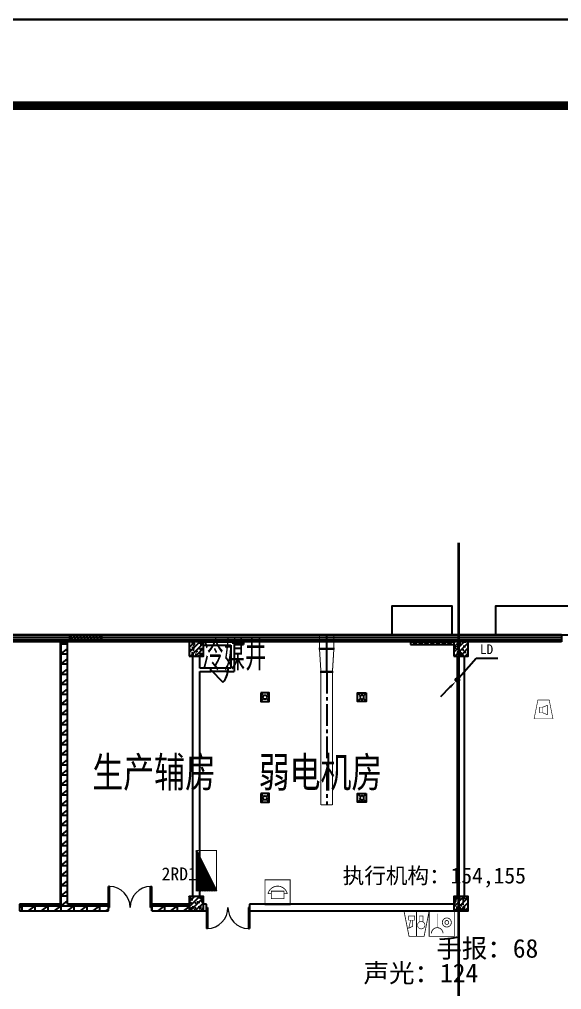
# Model space of a CAD drawing. Header units: millimetres. Extents: x -633009578 to 5705885, y -633235091 to 2571734.
# Drawn here: x 3633770 to 3652620, y 1979518 to 2013212 of the extents above; entities that cross this region are included whole.
import ezdxf
from ezdxf.enums import TextEntityAlignment as Align

# ---------------------------------------------------------------- set-up
doc = ezdxf.new("R2010")
doc.units = ezdxf.units.MM
doc.header["$LTSCALE"] = 1000
doc.header["$MEASUREMENT"] = 0
doc.linetypes.add('CENTER2', pattern=[1.125, 0.75, -0.125, 0.125, -0.125])
doc.layers.get('0').update_dxf_attribs({"color": 9})
for name, color, linetype in [('000000000000电气', 7, 'Continuous'), ('3T_WOOD', 21, 'Continuous'), ('A-COLUM(柱)', 255, 'Continuous'), ('A-DOOR(门）', 4, 'Continuous'), ('A-F-AREA(计算)', 5, 'Continuous'), ('A-FLOR(看线)', 8, 'Continuous'), ('A-HATH(填充)', 8, 'Continuous'), ('A-TEXT(房间)', 243, 'Continuous'), ('A-WALL(墙)', 255, 'Continuous'), ('A-WINDOW（窗）', 4, 'Continuous'), ('DUCT-排风中心线', 5, 'CENTER2'), ('DUCT-排风法兰', 2, 'Continuous'), ('DUCT-排风管', 31, 'Continuous'), ('DUCT-排风管端线', 2, 'Continuous'), ('H-Dev', 4, 'Continuous'), ('电-弱电平面-箭头', 3, 'Continuous'), ('电-强电平面-标注', 3, 'Continuous'), ('设备-消防', 3, 'Continuous'), ('设备-箱柜', 3, 'Continuous'), ('院图签、封面151013$0$PUB_TITLE', 153, 'Continuous'), ('院图签、封面151013$0$图签文字', 4, 'Continuous')]:
    doc.layers.add(name, color=color, linetype=linetype)
doc.styles.add('_TCH', font='simhei.ttf', dxfattribs={"width": 0.75, "bigfont": 'hztxt.shx'})
doc.styles.add('ELEC-DIM', font='simhei.ttf')
doc.styles.add('IDQSTYLE', font='simhei.ttf', dxfattribs={"width": 0.707, "bigfont": 'hztxt.shx'})
doc.styles.add('TXT', font='simhei.ttf', dxfattribs={"width": 0.8, "bigfont": 'hztxt.shx'})
doc.styles.add('宋体', font='simhei.ttf')
doc.styles.add('院图签、封面151013$0$-宋体', font='simhei.ttf', dxfattribs={"width": 0.8})
pattern_1 = [(0, (1102221.475196039, 677977.5160347573), (0, 350), []), (37.875, (1102621.475196039, 677977.5160347573), (-169.61527734408, 218.0766567528281), []), (90, (1102621.475196039, 677977.5160347573), (-450, 2.755455298081545e-14), [])]
pattern_2 = [(45, (1102321.475196039, 677977.5160347573), (-100.0001016555733, 100.0001016555733), []), (135, (1102321.475196039, 677977.5160347573), (-100.0001016555733, -100.0001016555733), [])]

# ---------------------------------------------------------------- blocks, each defined once
blk = doc.blocks.new('HC001213')
at = {"color": 0, "linetype": 'Continuous', "const_width": 0.2}
blk.add_lwpolyline([(-1.875, 3.125), (1.875, 3.125), (3.125, -3.125), (-3.125, -3.125)], close=True, dxfattribs=at)
for points in [[(-1.293653517016746, 0.7382802506738564), (-0.243653517016746, 0.7382802506738564), (-0.243653517016746, -1.136719749326144), (-1.293653517016746, -1.136719749326144), (-1.293653517016746, 0.7382802506738564)], [(-0.243653517016746, 0.7382802506738564), (1.231346482983254, 1.338280250673856), (1.231346482983254, -1.736719749326144), (-0.243653517016746, -1.136719749326144)]]:
    blk.add_lwpolyline(points, dxfattribs=at)
at = {"color": 0, "style": 'IDQSTYLE', "width": 0.7}
blk.add_attdef('PSFHATT', (5.125, -3.125), '', height=2.5, dxfattribs=at)
blk = doc.blocks.new('HC001212')
at = {"color": 0, "linetype": 'Continuous', "const_width": 0.2}
blk.add_lwpolyline([(-1.875, 3.125), (1.875, 3.125), (3.125, -3.125), (-3.125, -3.125)], close=True, dxfattribs=at)
at = {"color": 0, "linetype": 'Continuous'}
for points, const_width in [([(0, 3.125), (0, -3.125)], 0.2), ([(-1.459485991813081, -0.8805239327332393), (-1.95948599181308, 1.119476067266761), (-0.9594859918130805, 0.619476067266761), (-0.9594859918130805, -0.8805239327332393)], 0.16), ([(-1.959485991813081, -1.880523932733239), (-1.95948599181308, -0.8805239327332393), (-0.4594859918130805, -0.8805239327332393), (-0.4594859918130805, -1.880523932733239), (-1.959485991813081, -1.880523932733239)], 0.16), ([(0.7290485194275803, -0.380523932733239), (0.7290485194281489, -1.880523932733239), (1.569048519428149, -1.880523932733239), (1.569048519430491, -0.380523932733239)], 0.16)]:
    blk.add_lwpolyline(points, dxfattribs=dict(at, const_width=const_width))
at = {"color": 0, "linetype": 'Continuous', "const_width": 0.16}
blk.add_lwpolyline([(1.799048519428144, -0.2905239327332435, 0.1989123673796631), (2.068287334970649, 0.3594760672667566, 0.1989123673796631), (1.799048519428145, 1.009476067266757, 0.1989123673796404), (1.149048519428189, 1.278714882809276, 0.1989123673796654), (0.4990485194281443, 1.009476067266757, 0.198912367379653), (0.2298097038856248, 0.3594760672667572, 0.1989123673796529), (0.4990485194281444, -0.2905239327332433, 0.1989123673796571), (1.14904851942816, -0.5597627482757622, 0.1989123673796488)], format="xyb", close=True, dxfattribs=at)
at = {"color": 0, "style": 'IDQSTYLE', "width": 0.7}
blk.add_attdef('PSFHATT', (5.125, -3.125), '', height=2.5, dxfattribs=at)
blk = doc.blocks.new('HC001208')
at = {"color": 0, "linetype": 'Continuous', "const_width": 0.2}
blk.add_lwpolyline([(-3.125, 3.125), (3.125, 3.125), (3.125, -3.125), (-3.125, -3.125)], close=True, dxfattribs=at)
blk.add_lwpolyline([(-2.560875308812533, 2.421549273106315, 0.198912367379651), (-2.13910907372117, 1.40331550819771, 0.1989123673796632), (-1.120875308812534, 0.9815492731063138, 0.1989123673796561), (-0.1026415439039181, 1.403315508197666, 0.1989123673796525), (0.3191246911874668, 2.421549273106313)], format="xyb", dxfattribs=at)
at = {"color": 0, "linetype": 'Continuous', "const_width": 0.128}
blk.add_lwpolyline([(-1.120875308812544, 0.9815492731063138), (-1.120875308812535, -2.518826738720627)], dxfattribs=at)
at = {"color": 0, "linetype": 'Continuous', "const_width": 0.2}
for points in [[(2.383210274305692, -0.3093507400644881, 0.9999999999999997), (0.1432102743056918, -0.3093507400644877, 0.9999999999999999)], [(0.7832102743056915, -0.3093507400644884, 0.9999999999999994), (1.743210274305692, -0.3093507400644881, 0.9999999999999994)]]:
    blk.add_lwpolyline(points, format="xyb", close=True, dxfattribs=at)
at = {"color": 0, "style": 'IDQSTYLE', "width": 0.7}
blk.add_attdef('PSFHATT', (5.125, -3.125), '', height=2.5, dxfattribs=at)
blk = doc.blocks.new('HC001230')
at = {"color": 0, "linetype": 'Continuous', "const_width": 0.2}
blk.add_lwpolyline([(-3.125, 3.125), (3.125, 3.125), (3.125, -3.125), (-3.125, -3.125)], close=True, dxfattribs=at)
for points in [[(-2.401072989951189, -0.3027623563785085, -0.1359723361280036), (-1.749999999999972, 0.8473639094686121, -0.1989123673796602)], [(-1.749999999999972, 0.8473639094686121, -0.1989123673796602), (1.4210854715202e-14, 1.57223764362152, -0.1989123673796619), (1.750000000000028, 0.8473639094686121, -0.1359723361279837), (2.401072989950848, -0.3027623563785085, -0.1989123673796581)]]:
    blk.add_lwpolyline(points, format="xyb", dxfattribs=at)
for points in [[(-1.5625, 0.32223764362152), (1.5625, 0.32223764362152), (1.5625, -1.55276235637848), (-1.5625, -1.55276235637848), (-1.5625, 0.32223764362152)], [(-2.40107298995126, -0.3027623563785085), (-1.5625, -0.30276235637848)], [(1.5625, -0.30276235637848), (2.401072989950791, -0.3027623563785085)]]:
    blk.add_lwpolyline(points, dxfattribs=at)
at = {"color": 0, "style": 'IDQSTYLE', "width": 0.7}
blk.add_attdef('PSFHATT', (5.125, -3.125), '', height=2.5, dxfattribs=at)
blk = doc.blocks.new('*X123')
at = {"color": 0, "linetype": 'Continuous'}
for p, q in [((237.2675791074955, 319.9990725063215), (242.2655414724513, 324.9970348712774)), ((235.1462587639358, 319.9990725063215), (238.0269760554204, 322.8797897978061)), ((235.5705228326477, 319.9990725063215), (238.8755041928442, 323.304053866518)), ((235.9947869013596, 319.9990725063215), (239.7240323302681, 323.7283179352299)), ((236.4190509700716, 319.9990725063215), (240.5725604676919, 324.1525820039419)), ((236.8433150387835, 319.9990725063215), (241.4210886051158, 324.5768460726538)), ((237.6918431762074, 319.9990725063215), (242.2655414724513, 324.5727708025654)), ((238.1161072449193, 319.9990725063215), (242.2655414724513, 324.1485067338535)), ((238.5403713136312, 319.9990725063215), (242.2655414724513, 323.7242426651416)), ((238.9646353823431, 319.9990725063215), (242.2655414724513, 323.2999785964296)), ((239.3888994510551, 319.9990725063215), (242.2655414724513, 322.8757145277177)), ((232.6006743516642, 319.9990725063215), (232.9358072308772, 320.3342053855345)), ((233.0249384203761, 319.9990725063215), (233.7843353683011, 320.7584694542464)), ((233.4492024890881, 319.9990725063215), (234.6328635057249, 321.1827335229584)), ((233.8734665578, 319.9990725063215), (235.4813916431488, 321.6069975916703)), ((234.297730626512, 319.9990725063215), (236.3299197805727, 322.0312616603822)), ((234.7219946952239, 319.9990725063215), (237.1784479179965, 322.4555257290941)), ((239.813163519767, 319.9990725063215), (242.2655414724513, 322.4514504590058)), ((240.2374275884789, 319.9990725063215), (242.2655414724513, 322.0271863902939)), ((240.6616916571909, 319.9990725063215), (242.2655414724513, 321.6029223215819)), ((241.0859557259028, 319.9990725063215), (242.2655414724513, 321.17865825287)), ((241.5102197946147, 319.9990725063215), (242.2655414724513, 320.7543941841581)), ((241.9344838633266, 319.9990725063215), (242.2655414724513, 320.3301301154461))]:
    blk.add_line(p, q, dxfattribs=at)
blk = doc.blocks.new('HC000431')
at = {"color": 0, "linetype": 'Continuous'}
blk.add_line((5, 2.5), (-5, -2.5), dxfattribs=at)
at = {"color": 0, "linetype": 'Continuous', "const_width": 0.3}
for points in [[(5, 2.5), (-5, 2.5), (-5, -2.5)], [(-5, -2.5), (5, -2.5), (5, 2.5)]]:
    blk.add_lwpolyline(points, dxfattribs=at)
at = {"color": 0, "linetype": 'Continuous'}
blk.add_blockref('*X123', (-237.2655414724513, -322.4990725063215), dxfattribs=at)
at = {"color": 0, "style": 'IDQSTYLE', "width": 0.7}
blk.add_attdef('PSFHATT', (7.000000000000028, -2.5), '', height=2.5, dxfattribs=at)
blk = doc.blocks.new('*X126')
at = {"color": 0, "linetype": 'Continuous'}
for p, q in [((192.590110055903, 446.7242872143482), (193.9264208598343, 448.0605980182795)), ((192.6512440212146, 447.2096852483717), (193.4410228258108, 447.9994640529679)), ((192.666080612941, 446.3759937026742), (194.2747143715083, 447.9846274612416)), ((192.8122309321682, 446.0978799531896), (194.552828120993, 447.8384771420143)), ((193.0126674313866, 445.874052383696), (194.7766556904866, 447.6380406427959)), ((193.2651240367983, 445.7022449203958), (194.9484631537868, 447.3855840373842)), ((193.5780466605768, 445.5909034754624), (195.0598045987202, 447.0726614136058)), ((193.9838870800477, 445.5724798262212), (195.0782282479613, 446.6668209941349))]:
    blk.add_line(p, q, dxfattribs=at)
blk = doc.blocks.new('HC001447')
at = {"color": 0, "linetype": 'Continuous'}
blk.add_line((-5.469508829517324, -5.531426259851287), (-2.364015929042509, -2.356448738054951), dxfattribs=at)
blk.add_lwpolyline([(-2.364015929042509, -2.356448738054951, 0.8, 0, 0), (-0.4121164681388194, -0.4698776614111466, 0, 0, 0)], format="xyseb", dxfattribs=at)
blk.add_circle((0, 0), 0.625, dxfattribs=at)
at = {"color": 0, "linetype": 'Continuous', "xscale": 0.5, "yscale": 0.5, "zscale": 0.5}
blk.add_blockref('*X126', (-96.91845018383214, -223.4069038532592), dxfattribs=at)
at = {"color": 0, "style": 'IDQSTYLE', "width": 0.7}
blk.add_attdef('PSFHATT', (2.62500001, -5.531426259851287), '', height=2.5, dxfattribs=at)
blk = doc.blocks.new('建筑图框_A1')
at = {"layer": '院图签、封面151013$0$PUB_TITLE'}
blk.add_lwpolyline([(0, 0), (84100, 0), (84100, 59400), (0, 59400)], close=True, dxfattribs=at)
at = {"layer": '院图签、封面151013$0$PUB_TITLE', "const_width": 100}
blk.add_lwpolyline([(2500, 1000), (83100, 1000), (83100, 58400), (2500, 58400)], close=True, dxfattribs=at)
at = {"layer": '院图签、封面151013$0$图签文字', "color": 6, "style": '院图签、封面151013$0$-宋体'}
for tag, height, width, p in [('工程主持人', 400, 0.7999999999883585, (79990.91196859907, 29505.93707200652)), ('审定', 400, 0.7999999999883585, (79990.91196859907, 28705.93707200605)), ('审核', 400, 0.7999999999883585, (79990.91196859907, 27905.93707200559)), ('专业负责人', 400, 0.7999999999883585, (79990.91196859907, 27105.93707200512)), ('校对', 400, 0.7999999999883585, (79990.91196859907, 26305.93707200466)), ('设计', 400, 0.7999999999883585, (79990.91196859907, 25505.93707200419)), ('方案设计人', 400, 0.7999999999883585, (79990.91196859907, 24706.79438478127)), ('工程编号', 300, 0.7000000000116415, (81000.00416498398, 8700.424278954277)), ('版次', 300, 0.7000000000116415, (78738.08139540046, 3005.726258059498)), ('日期', 300, 0.7000000000116415, (82038.0813954557, 3000.226258123759)), ('图号', 200, 0.7000000000116415, (82538.08139542397, 2400.075247410685)), ('比例', 300, 0.7000000000116415, (78738.08139537089, 2200.188802679535)), ('图号_X施', 300, 0.7000000000116415, (81538.08139540977, 2200.188802651362)), ('图号_总数', 200, 0.7000000000116415, (82538.08139541186, 2000.075247410219))]:
    blk.add_attdef(tag, text='', height=height, dxfattribs=dict(at, width=width)).set_placement(p, align=Align.MIDDLE_CENTER)
at = {"layer": '院图签、封面151013$0$图签文字', "color": 6, "style": '院图签、封面151013$0$-宋体', "width": 0.7}
for tag, p in [('建设单位_001', (80935.88661794258, 7446.21079580821)), ('工程名称_001', (80933.52706738078, 6045.368099178996)), ('图名_001', (79742.88288308708, 4059.656552180292))]:
    blk.add_attdef(tag, p, '', height=300, dxfattribs=at)
blk = doc.blocks.new('$DorLib2D$00000114')
at = {"color": 0}
blk.add_line((0.4999999999999964, 3.552713678800501e-15), (-0.2071067811864751, 0.7071067811864857), dxfattribs=at)
blk.add_arc((0.5000000000013856, -1.154631945610163e-12), 1.000000000001696, 135, 180, dxfattribs=at)
blk = doc.blocks.new('$DorLib2D$00000002')
for p, q in [((-0.5, -5.684341886080802e-17), (-0.5000000000000007, 0.4875)), ((-0.4750000000000007, 0.4875), (-0.5000000000000007, 0.4875)), ((-0.475, -2.842170943040401e-17), (-0.4750000000000007, 0.4875)), ((0.475, -2.842170943040401e-17), (0.4750000000000007, 0.4875)), ((0.4750000000000007, 0.4875), (0.5000000000000007, 0.4875)), ((0.5, -5.684341886080802e-17), (0.5000000000000007, 0.4875)), ((-0.5, -5.684341886080802e-17), (-0.475, -2.842170943040401e-17)), ((0.5, -5.684341886080802e-17), (0.475, -2.842170943040401e-17))]:
    blk.add_line(p, q)
at = {"lineweight": 13}
for centre, start, end in [((-0.4875, -4.263256414560601e-17), 0, 88.53071641864632), ((0.4875, -4.263256414560601e-17), 91.4692835813537, 180)]:
    blk.add_arc(centre, 0.4875, start, end, dxfattribs=at)
blk = doc.blocks.new('_FZH')
h = blk.add_hatch()
h.set_pattern_fill('钢筋混凝土', color=256, scale=0.1, style=0)
h.set_pattern_definition([(45, (0, 0), (-0.1767766952966369, 0.1767766952966369), []), (50, (0, 0), (0.7172601826007535, -0.06275213498259512), [0.07500000000000001, -0.8250000000000001]), (355, (0, 0), (-0.138751333613, 0.7521921337000119), [0.06, -0.66]), (100.4514, (0.05977168000000001, -0.00522934), (0.5785093817140216, 0.6894395420609536), [0.06374019, -0.701142112]), (46.1842, (0, 0.2), (1.067241048625645, -0.1655190143290181), [0.1125, -1.2375]), (96.6356, (0.088936745, 0.186206693), (0.9346627055487033, 0.9741178709004418), [0.095610288, -1.051713]), (351.1842, (0, 0.2), (0.9346619451336272, 0.9741186009253247), [0.09000000000000001, -0.9900000000000001]), (21, (0.1, 0.15), (0.5969070521184617, -0.4026188906653388), [0.07500000000000001, -0.8250000000000001]), (326, (0.1, 0.15), (0.2433153319215824, 0.7251500450468529), [0.06, -0.66]), (71.4514, (0.149742233, 0.116448394), (0.84022262858149, 0.3225304967099524), [0.06374019, -0.701142112]), (37.50000000000001, (0, 0), (0.01215985531729062, 0.3328938538313115), [0, -0.652, 0, -0.67, 0, -0.6625000000000001]), (7.499999999999999, (0, 0), (0.2630695374421486, 0.3944117118823603), [0, -0.382, 0, -0.637, 0, -0.2525]), (-32.5, (-0.223, 0), (0.533822436172409, -0.02255487173437976), [0, -0.25, 0, -0.78, 0, -1.035]), (-42.5, (-0.323, 0), (0.5831861693423862, 0.1001049823323177), [0, -0.325, 0, -0.518, 0, -0.735])])
h.paths.add_polyline_path([(-0.5, -0.5), (0.5, -0.5), (0.5, 0.5), (-0.5, 0.5)])
blk.add_lwpolyline([(-0.5, -0.5), (0.5, -0.5), (0.5, 0.5), (-0.5, 0.5)], close=True)
blk = doc.blocks.new('$TCHSYS$WIN2D')
for p, q in [((-0.5, 0.5), (0.5, 0.5)), ((-0.5, 0.5), (-0.4999999999999999, -0.5)), ((0.5, 0.1666666666666666), (-0.5, 0.1666666666666666)), ((0.5, -0.1666666666666667), (-0.5, -0.1666666666666667)), ((-0.4999999999999999, -0.5), (0.5, -0.5))]:
    blk.add_line(p, q)
blk = doc.blocks.new('bld')
for p, q in [((-149.9999999998836, 150), (-49.7184455517563, 49.71844555204734)), ((150, 150), (49.71844555233838, 49.71844555204734)), ((-49.7184455517563, -49.71844555204734), (-149.9999999998836, -150.0000000009313)), ((49.71844555233838, -49.71844555204734), (150, -150.0000000009313))]:
    blk.add_line(p, q)
blk.add_lwpolyline([(150, 150), (-149.9999999998836, 150), (-149.9999999998836, -150.0000000009313), (150, -150.0000000009313)], close=True)
blk.add_circle((0, 0), 70.3125)

msp = doc.modelspace()

# ---------------------------------------------------------------- hatches: boundary and pattern name
at = {"layer": '3T_WOOD'}
h = msp.add_hatch(dxfattribs=at)
h.set_pattern_fill('ANSI31', color=256, scale=50)
h.set_pattern_definition([(45, (2412779.395743424, 677977.51603476), (-56.1266007566822, 56.12660075668221), [])])
h.paths.add_polyline_path([(3635519.941630357, 1991839.596922406), (3636619.941630357, 1991839.596922406), (3636619.941630357, 1991599.596922406), (3635519.941630357, 1991599.596922406)])
at = {"layer": 'A-HATH(填充)'}
h = msp.add_hatch(dxfattribs=at)
h.set_pattern_fill('空心砖', color=256, scale=100, style=0)
h.set_pattern_definition(pattern_1)
h.paths.add_polyline_path([(3635319.994031762, 1982409.596922686), (3635439.994031773, 1982489.596922741), (3635439.994031748, 1991599.59692242), (3635199.994031748, 1991599.59692242), (3635199.994031765, 1982489.596922632)])
h = msp.add_hatch(dxfattribs=at)
h.set_pattern_fill('多孔材料', color=256, scale=50, style=0)
h.set_pattern_definition(pattern_2)
h.paths.add_polyline_path([(3641239.994031684, 1991499.59932526), (3641562.89524955, 1991499.59932526), (3641562.89524955, 1991599.59932526), (3641239.994031684, 1991599.59932526)])
h = msp.add_hatch(dxfattribs=at)
h.set_pattern_fill('多孔材料', color=256, scale=50, style=0)
h.set_pattern_definition(pattern_2)
h.paths.add_polyline_path([(3647369.994031256, 1991499.599325259), (3648869.994031765, 1991499.599325259), (3648869.994031765, 1991599.599325259), (3647369.994031256, 1991599.599325259)])
h = msp.add_hatch(dxfattribs=at)
h.set_pattern_fill('空心砖', color=256, scale=100, style=0)
h.set_pattern_definition(pattern_1)
h.paths.add_polyline_path([(3635199.994031765, 1982489.596922632), (3633769.994031997, 1982489.596922653), (3633769.994031996, 1982249.596922632), (3635319.994031748, 1982249.596922685), (3635319.994031762, 1982409.596922686)])
h = msp.add_hatch(dxfattribs=at)
h.set_pattern_fill('空心砖', color=256, scale=100, style=0)
h.set_pattern_definition(pattern_1)
h.paths.add_polyline_path([(3635319.994031748, 1982249.596922685), (3636869.994031488, 1982249.596922741), (3636869.994031488, 1982489.596922802), (3635439.994031773, 1982489.596922741), (3635319.994031762, 1982409.596922686)])
h = msp.add_hatch(dxfattribs=at)
h.set_pattern_fill('空心砖', color=256, scale=100, style=0)
h.set_pattern_definition(pattern_1)
h.paths.add_polyline_path([(3639669.994031749, 1982249.596922424), (3639669.994031749, 1982489.596922701), (3638369.994031996, 1982489.596922783), (3638369.994031997, 1982249.596922741)])

# ---------------------------------------------------------------- linework, layer by layer
at = {"elevation": 2e-08}
msp.add_lwpolyline([(2725055.437121258, 2013211.976810416), (4008204.699681385, 2013211.976810416), (4008204.699681385, 1835011.976810416), (2725055.437121258, 1835011.976810416)], close=True, dxfattribs=at)
at = {"layer": '000000000000电气', "color": 2, "lineweight": 35}
msp.add_line((3649040.460516832, 1995031.848688008), (3649040.460516832, 1976328.078848455), dxfattribs=at)
at = {"layer": '3T_WOOD'}
msp.add_lwpolyline([(3635519.941630357, 1991839.596922406), (3636619.941630357, 1991839.596922406), (3636619.941630357, 1991599.596922406), (3635519.941630357, 1991599.596922406)], close=True, dxfattribs=at)
at = {"layer": 'A-DOOR(门）'}
for p, q in [((3641019.994031525, 1990679.596918699), (3640419.994031525, 1990679.596918707)), ((3641019.994031523, 1990559.596918699), (3640419.994031523, 1990559.596918707))]:
    msp.add_line(p, q, dxfattribs=at)
at = {"layer": 'A-F-AREA(计算)'}
msp.add_lwpolyline([(3534479.971570265, 1991839.59697076), (3668759.971570265, 1991839.59697076), (3668759.971570265, 1855759.59697076), (3534479.971570265, 1855759.59697076)], close=True, dxfattribs=at)
at = {"layer": 'A-FLOR(看线)'}
for points in [[(3648819.993668029, 1991839.596588874), (3648819.994162111, 1992839.596588863), (3646719.993173769, 1992839.596588874), (3646719.99366785, 1991839.596588874)], [(3652920.051052209, 1991839.596922348), (3652920.051546291, 1992839.596922336), (3650320.051052209, 1992839.596922348), (3650320.051546291, 1991839.596922348)]]:
    msp.add_lwpolyline(points, dxfattribs=at)
at = {"layer": 'A-WALL(墙)'}
for p, q in [((3635199.994031765, 1982489.596922632), (3635199.994031748, 1991599.59692242)), ((3635199.994031748, 1991599.59692242), (3635439.994031748, 1991599.59692242)), ((3635439.994031773, 1982489.596922741), (3635439.994031748, 1991599.59692242)), ((3640169.994031024, 1991599.596919487), (3641239.994031765, 1991599.596926248)), ((3640169.994031765, 1991479.596919487), (3641119.994031543, 1991479.596925478)), ((3641119.994031543, 1991479.596925478), (3641119.994031543, 1990679.596918551)), ((3641239.994031684, 1991599.59932526), (3641562.89524955, 1991599.59932526)), ((3641239.994031684, 1991599.59932526), (3641239.994031684, 1991499.59932526)), ((3641239.994031765, 1991599.596926248), (3641239.994031765, 1990559.596918526)), ((3641239.994031684, 1991499.59932526), (3641562.89524955, 1991499.59932526)), ((3641562.89524955, 1991599.59932526), (3641562.89524955, 1991499.59932526)), ((3647369.994031256, 1991599.599325259), (3648869.994031765, 1991599.599325259)), ((3647369.994031256, 1991599.599325259), (3647369.994031256, 1991499.599325259)), ((3647369.994031256, 1991499.599325259), (3648869.994031765, 1991499.599325259)), ((3649119.994031765, 1991479.596926544), (3649119.994031765, 1991479.596926544)), ((3649119.994031765, 1991339.596924485), (3649119.994031765, 1991339.596924485)), ((3639799.994031765, 1990679.596918714), (3639799.994031285, 1991099.596922453)), ((3640039.994031449, 1990679.596918566), (3640039.994031056, 1991099.596922453)), ((3648999.994031757, 1982749.596922453), (3648999.994031774, 1991099.596922453)), ((3649119.994031765, 1991199.596922426), (3649119.994031765, 1991199.596922426)), ((3649239.994031757, 1982749.596922453), (3649239.994031775, 1991099.596922453)), ((3639799.994031814, 1982749.596922453), (3639799.994031765, 1990679.596918714)), ((3640419.994032023, 1990679.596918506), (3640039.994031449, 1990679.596918566)), ((3640419.994032023, 1990559.596918734), (3640419.994032023, 1990679.596918506)), ((3641119.994031543, 1990679.596918551), (3641019.994031006, 1990679.596918497)), ((3641019.994031006, 1990679.596918497), (3641019.994031006, 1990559.596918726)), ((3640039.994031804, 1990559.596918542), (3640419.994032023, 1990559.596918734)), ((3640039.994031758, 1982749.596922453), (3640039.994031804, 1990559.596918542)), ((3641019.994031006, 1990559.596918726), (3641239.994031765, 1990559.596918526)), ((3635199.994031765, 1982489.596922632), (3633769.994031997, 1982489.596922653)), ((3633769.994031997, 1982489.596922653), (3633769.994031996, 1982249.596922632)), ((3633769.994031996, 1982249.596922632), (3635319.994031748, 1982249.596922685)), ((3635319.994031748, 1982249.596922685), (3636869.994031488, 1982249.596922741)), ((3636869.994031488, 1982489.596922802), (3635439.994031773, 1982489.596922741)), ((3636869.994031488, 1982249.596922741), (3636869.994031488, 1982489.596922802)), ((3639669.994031, 1982489.596922772), (3638369.994031996, 1982489.596922783)), ((3638369.994031996, 1982489.596922783), (3638369.994031997, 1982249.596922741)), ((3638369.994031997, 1982249.596922741), (3639669.994031, 1982249.596922877)), ((3640269.994031488, 1982489.596922421), (3640169.994031, 1982489.596922257)), ((3640169.994031, 1982249.596922079), (3640269.994031488, 1982249.596922421)), ((3640269.994031488, 1982249.596922421), (3640269.994031488, 1982489.596922421)), ((3648869.994031, 1982489.596922408), (3641769.994031488, 1982489.596922421)), ((3641769.994031488, 1982489.596922421), (3641769.994031488, 1982249.596922421)), ((3641769.994031488, 1982249.596922421), (3648869.994031, 1982249.596922416))]:
    msp.add_line(p, q, dxfattribs=at)
at = {"layer": 'DUCT-排风中心线', "color": 8}
for p, q in [((3644452.858619997, 1991354.338881843), (3644452.858619997, 1991839.596922419)), ((3644452.858619997, 1990554.138881843), (3644452.858619997, 1991354.138881843)), ((3644452.858619997, 1990553.938881843), (3644452.858619997, 1985934.331645436))]:
    msp.add_line(p, q, dxfattribs=at)
at = {"layer": 'DUCT-排风法兰', "color": 8}
for p, q in [((3644727.858619997, 1991354.238881843), (3644177.858619997, 1991354.238881843)), ((3644227.858619997, 1990554.038881843), (3644677.858619997, 1990554.038881843))]:
    msp.add_line(p, q, dxfattribs=at)
at = {"layer": 'DUCT-排风管', "color": 8, "const_width": 35}
for points in [[(3644702.858619997, 1991839.596922419), (3644202.858619997, 1991839.596922419)], [(3644202.858619997, 1991839.596922419), (3644202.858619997, 1991354.338881843)], [(3644702.858619997, 1991354.338881843), (3644702.858619997, 1991839.596922419)], [(3644252.858619997, 1990554.138881843), (3644202.858619997, 1991354.138881843)], [(3644652.858619997, 1990554.138881843), (3644702.858619997, 1991354.138881843)], [(3644252.858619997, 1990553.938881843), (3644252.858619997, 1985934.331645436)], [(3644652.858619997, 1985934.331645436), (3644652.858619997, 1990553.938881843)], [(3644252.858619997, 1985934.331645436), (3644652.858619997, 1985934.331645436)]]:
    msp.add_lwpolyline(points, dxfattribs=at)
at = {"layer": 'DUCT-排风管端线', "color": 8}
for p, q in [((3644202.858619997, 1991354.338881843), (3644702.858619997, 1991354.338881843)), ((3644702.858619997, 1991354.138881843), (3644202.858619997, 1991354.138881843)), ((3644252.858619997, 1990554.138881843), (3644652.858619997, 1990554.138881843)), ((3644652.858619997, 1990553.938881843), (3644252.858619997, 1990553.938881843))]:
    msp.add_line(p, q, dxfattribs=at)
at = {"layer": '电-强电平面-标注'}
for p, q in [((3648964.17029654, 1990251.857515787), (3649644.541720409, 1991024.747563008)), ((3649644.541720409, 1991024.747563008), (3650398.339188764, 1991024.747563008))]:
    msp.add_line(p, q, dxfattribs=at)

# ---------------------------------------------------------------- block references
at = {"layer": 'A-COLUM(柱)', "xscale": 500, "yscale": 500, "zscale": 500}
for p in [(3639919.994031765, 1991349.596922424), (3649119.994031765, 1991349.596922426), (3639919.994031749, 1982499.596922424), (3649119.994031765, 1982499.596922424)]:
    msp.add_blockref('_FZH', p, dxfattribs=at)
at = {"layer": 'A-DOOR(门）', "xscale": 600, "yscale": 600, "zscale": 600, "rotation": 179.9999999992107}
msp.add_blockref('$DorLib2D$00000114', (3640719.994031524, 1990619.596918703), dxfattribs=at)
at = {"layer": 'A-DOOR(门）', "xscale": 1500, "yscale": 1500, "zscale": 1500}
msp.add_blockref('$DorLib2D$00000002', (3637619.994031702, 1982369.596922685), dxfattribs=at)
at = {"layer": 'A-DOOR(门）', "extrusion": (0, 0, -1), "xscale": -1500, "yscale": 1500, "zscale": 1500, "rotation": 180}
msp.add_blockref('$DorLib2D$00000002', (-3641019.994031494, 1982369.596922409), dxfattribs=at)
at = {"layer": 'A-WINDOW（窗）', "extrusion": (0, 0, -1), "xscale": 50000.05726785376, "yscale": 240, "zscale": 50000.05726785376}
msp.add_blockref('$TCHSYS$WIN2D', (-3627620.022665692, 1991719.596922425), dxfattribs=at)
at = {"layer": 'H-Dev', "color": 8, "rotation": 90.00000000000001}
for p in [(3642307.982769073, 1989674.284927855, -5000), (3642307.982769073, 1986174.284927855, -5000)]:
    msp.add_blockref('bld', p, dxfattribs=at)
at = {"layer": 'H-Dev', "color": 8, "xscale": -1, "rotation": 270}
for p in [(3645678.593560336, 1989674.284927855, -5000), (3645678.593560336, 1986174.284927855, -5000)]:
    msp.add_blockref('bld', p, dxfattribs=at)
at = {"layer": '电-弱电平面-箭头', "color": 4, "xscale": 105, "yscale": 105, "zscale": 105}
msp.add_blockref('HC001447', (3648995.890430212, 1990275.491074085), dxfattribs=at)
at = {"layer": '设备-消防'}
for name, p, xscale, yscale, zscale in [('HC001213', (3651991.933221215, 1989249.403077711), 105, 105, 105), ('HC001230', (3642748, 1982890), 140, 140, 140)]:
    msp.add_blockref(name, p, dxfattribs=dict(at, xscale=xscale, yscale=yscale, zscale=zscale))
at = {"layer": '设备-消防', "xscale": -140, "yscale": 140, "zscale": 140, "rotation": 180}
for name, p in [('HC001212', (3647577.650561597, 1981805.551874045)), ('HC001208', (3648452.650561597, 1981805.551874045))]:
    msp.add_blockref(name, p, dxfattribs=at)
at = {"layer": '设备-箱柜', "xscale": 3, "yscale": 3}
msp.add_blockref('建筑图框_A1', (3481955.437121258, 1835011.976810416, 4.000000000000001e-08), dxfattribs=at)
at = {"layer": '设备-箱柜', "xscale": 140, "yscale": 140, "zscale": 140, "rotation": 270}
msp.add_blockref('HC000431', (3640274.109576885, 1983649.568972028), dxfattribs=at)

# ---------------------------------------------------------------- texts
at = {"layer": '000000000000电气', "color": 20, "lineweight": 35, "true_color": 0xff5500, "style": '宋体'}
msp.add_text('执行机构：154,155', height=550, dxfattribs=at).set_placement((3645008.995915234, 1983202.424827896))
at = {"layer": '000000000000电气', "color": 2, "lineweight": 35, "style": '宋体'}
msp.add_text('手报：68', height=650, dxfattribs=at).set_placement((3648264.515030423, 1980625.313456547))
at = {"layer": '000000000000电气', "color": 5, "lineweight": 35, "style": '宋体'}
msp.add_text('声光：124', height=650, dxfattribs=at).set_placement((3645733.673905964, 1979769.956588205))
at = {"layer": 'A-TEXT(房间)'}
for s, height, style, width, p in [('冷媒井', 900, 'TXT', 0.6, (3640138.472467058, 1990699.59691868)), ('生产辅房', 1050, '_TCH', 0.75, (3636307.017599429, 1986542.450864474)), ('弱电机房', 1050, '_TCH', 0.75, (3642089.604031266, 1986542.450864474))]:
    msp.add_text(s, height=height, dxfattribs=dict(at, style=style, width=width)).set_placement(p)
at = {"layer": '电-强电平面-标注', "style": 'ELEC-DIM'}
for s, height, p in [('LD', 339.8734177215189, (3649779.351846992, 1991167.152626299)), ('2RD1', 450, (3638713.088776605, 1983309.012453428))]:
    msp.add_text(s, height=height, dxfattribs=at).set_placement(p)

doc.saveas('drawing.dxf')
